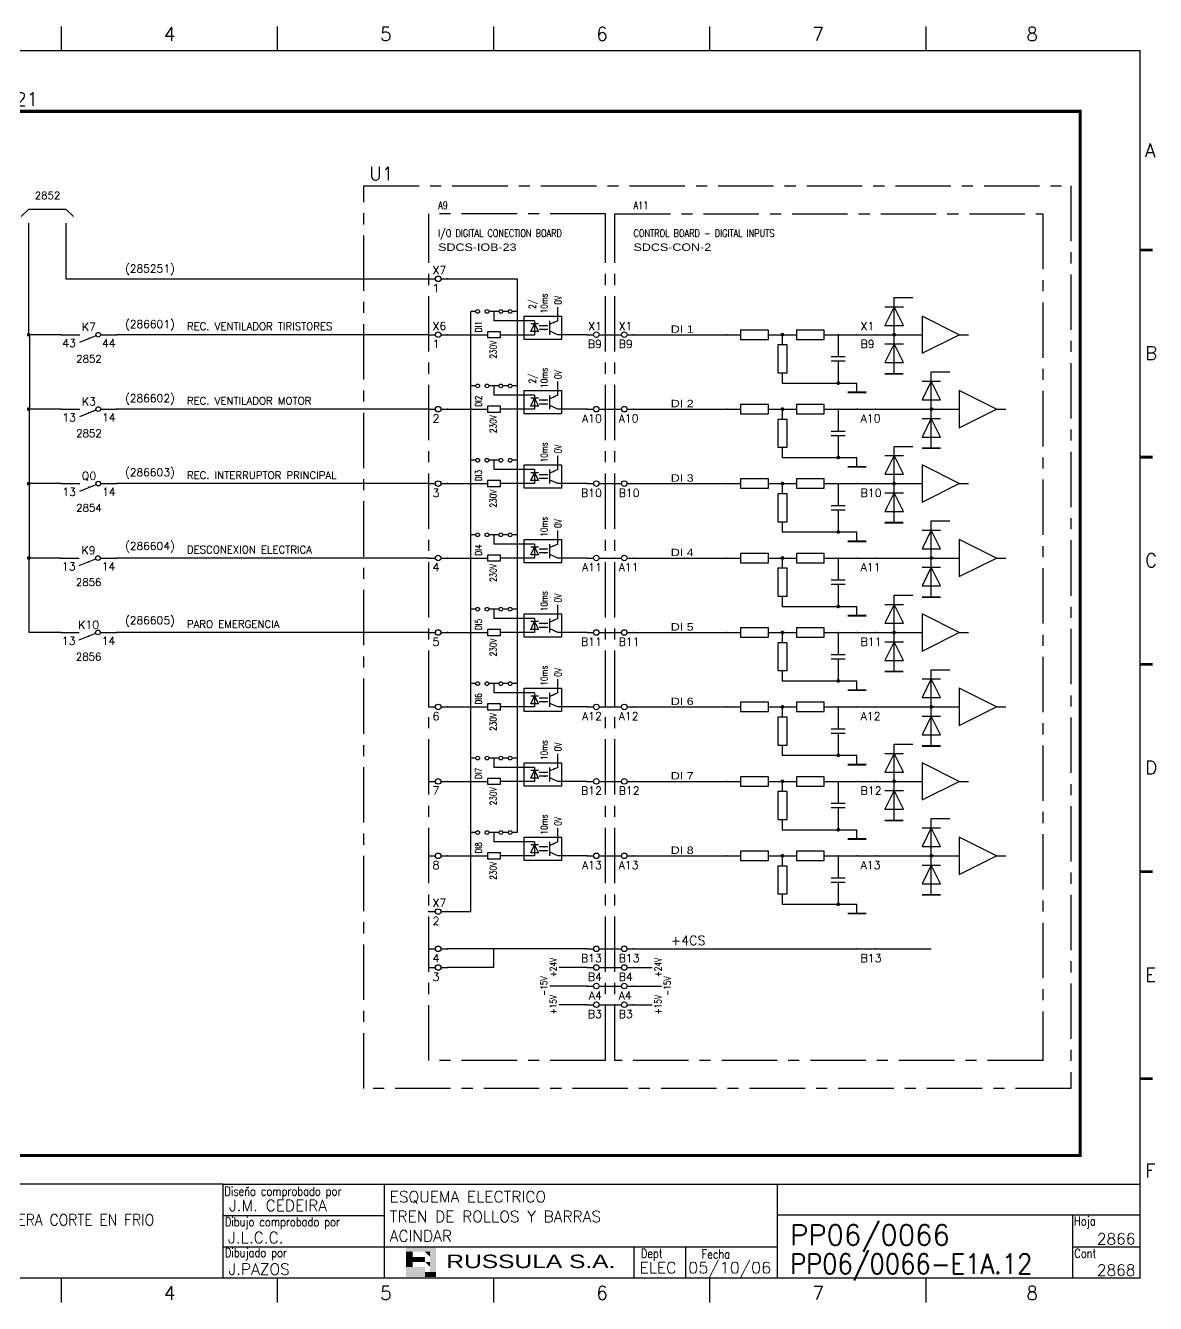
# Model space of a CAD drawing. Extents: x 415 to 812, y 5 to 293.
# Drawn here: x 557.2 to 812.2, y 4.9 to 293.2 of the extents above; entities that cross this region are included whole.
import ezdxf
from ezdxf.enums import TextEntityAlignment as Align

# ---------------------------------------------------------------- set-up
doc = ezdxf.new("R2010")
doc.units = 0
doc.header["$LTSCALE"] = 10
doc.header["$MEASUREMENT"] = 0
doc.linetypes.add('CENTER', pattern=[2, 1.25, -0.25, 0.25, -0.25])
doc.linetypes.add('DASHDOT', pattern=[1, 0.5, -0.25, 0, -0.25])
doc.layers.get('0').update_dxf_attribs({"linetype": 'CONTINUOUS'})
for name, color, linetype in [('$TYP', 7, 'CONTINUOUS'), ('1', 7, 'CONTINUOUS'), ('10', 5, 'CONTINUOUS'), ('102', 7, 'CONTINUOUS'), ('2', 7, 'CONTINUOUS'), ('25', 3, 'CONTINUOUS'), ('25PK', 4, 'CENTER'), ('35', 2, 'CONTINUOUS'), ('8', 1, 'CONTINUOUS'), ('9', 6, 'CONTINUOUS'), ('DIBUJO', 7, 'CONTINUOUS'), ('NODE', 7, 'CONTINUOUS')]:
    doc.layers.add(name, color=color, linetype=linetype)
doc.styles.add('ABBSTYLE', font='ROMANS.SHX', dxfattribs={"width": 0.8})
doc.styles.add('HELV', font='HELV.SHX')
doc.styles.add('HELVETICA', font='HELV.SHX')
doc.styles.add('LABEL', font='SIMPLEX', dxfattribs={"width": 0.8, "height": 4})
doc.styles.add('ROMANS', font='ROMANS.SHX')
doc.styles.get("Standard").update_dxf_attribs({"font": 'simplex'})

# ---------------------------------------------------------------- blocks, each defined once
blk = doc.blocks.new('NOD', base_point=(237.5, 170))
at = {"layer": 'NODE'}
blk.add_point((237.5, 170), dxfattribs=at)
blk = doc.blocks.new('$0702029')
at = {"layer": '102'}
for p, q in [((0, 0), (5, 0)), ((10.62, 0), (15, 0)), ((5, -2), (9.42, -0.23))]:
    blk.add_line(p, q, dxfattribs=at)
blk.add_circle((10, 0), 0.625, dxfattribs=at)
blk.add_point((7.5, -1), dxfattribs=at)
at = {"layer": '2'}
for p in [(0, 0), (15, 0)]:
    blk.add_blockref('NOD', p, dxfattribs=at)
at = {"layer": '8', "flags": 8}
blk.add_attdef('1A', text='', height=2.15, dxfattribs=at).set_placement((4, -3.32), align=Align.RIGHT)
blk.add_attdef('2A', (11, -3.32), '', height=2.15, dxfattribs=at)
at = {"layer": '9'}
blk.add_attdef('ID', text='', height=2.15, dxfattribs=at).set_placement((7.5, 1), align=Align.CENTER)
blk = doc.blocks.new('$000001')
at = {"layer": '2'}
for p, q in [((0, 0), (3.75, 0)), ((11.25, 1.25), (3.75, 1.25)), ((3.75, 1.25), (3.75, -1.25)), ((11.25, -1.25), (11.25, 1.25)), ((11.25, 0), (15, 0)), ((3.75, -1.25), (11.25, -1.25))]:
    blk.add_line(p, q, dxfattribs=at)
for p in [(0, 0), (15, 0)]:
    blk.add_blockref('NOD', p, dxfattribs=at)
at = {"layer": '$TYP', "flags": 3}
blk.add_attdef('TYP', text='', height=2.15, dxfattribs=at).set_placement((7.5, -3.75), align=Align.CENTER)
at = {"layer": '8'}
blk.add_attdef('1A', text='', height=2.15, dxfattribs=at).set_placement((2.75, -3.325), align=Align.RIGHT)
blk.add_attdef('2A', (12.25, -3.325), '', height=2.15, dxfattribs=at)
at = {"layer": '9'}
blk.add_attdef('ID', text='', height=2.15, dxfattribs=at).set_placement((7.5, 2.425), align=Align.CENTER)
blk = doc.blocks.new('$$PLL21C')
for p, q in [((-2.5, 0), (-0.75, 0)), ((0.75, 0), (2.5, 0))]:
    blk.add_line(p, q)
at = {"layer": '2'}
blk.add_circle((0, 0), 0.75, dxfattribs=at)
for p in [(-2.5, 0), (2.5, 0)]:
    blk.add_blockref('NOD', p, dxfattribs=at)
at = {"layer": '8'}
blk.add_attdef('*A', (-1.5, -3.575), '', height=2.15, dxfattribs=at)
at = {"layer": '9'}
blk.add_attdef('ID', (-1.5, 1.25), '', height=2.15, dxfattribs=at)
blk = doc.blocks.new('$$PLR12C')
for p, q in [((-2.5, 0), (-0.75, 0)), ((0.75, 0), (2.5, 0))]:
    blk.add_line(p, q)
at = {"layer": '2'}
blk.add_circle((0, 0), 0.75, dxfattribs=at)
for p in [(-2.5, 0), (2.5, 0)]:
    blk.add_blockref('NOD', p, dxfattribs=at)
at = {"layer": '8'}
blk.add_attdef('*A', text='', height=2.15, dxfattribs=at).set_placement((1.5, -3.575), align=Align.RIGHT)
at = {"layer": '9'}
blk.add_attdef('ID', text='', height=2.15, dxfattribs=at).set_placement((1.5, 1.25), align=Align.RIGHT)
blk = doc.blocks.new('$$PLL21')
blk.add_line((-2.5, 0), (2.5, 0))
at = {"layer": '2'}
for p in [(-2.5, 0), (2.5, 0)]:
    blk.add_blockref('NOD', p, dxfattribs=at)
at = {"layer": '8'}
blk.add_attdef('*A', (-1.5, -3.575), '', height=2.15, dxfattribs=at)
at = {"layer": '9'}
blk.add_attdef('ID', (-1.5, 1.25), '', height=2.15, dxfattribs=at)
blk = doc.blocks.new('newcajec')
at = {"layer": '1'}
for p, q in [((179.4, 20.85), (0.13, 20.85)), ((184.64, 20.18), (184.81, 20.01)), ((184.81, 20.01), (185.18, 20.25)), ((215.2, 20.8), (215.2, 0)), ((179.4, 13.87), (215.2, 13.87)), ((368, 14.06), (368, 0)), ((179.4, 6.93), (267.63, 6.93)), ((267.63, 6.93), (302.5, 6.93)), ((270.63, 6.91), (270.63, 0)), ((282.07, 6.93), (282.07, 0)), ((368, 6.93), (383, 6.93))]:
    blk.add_line(p, q, dxfattribs=at)
for points in [[(143.5, 272.5, 0.3, 0.3, 0), (143.5, 277.91, 0.3, 0.3, 0)], [(191.5, 272.5, 0.3, 0.3, 0), (191.5, 277.91, 0.3, 0.3, 0)], [(239.5, 272.5, 0.3, 0.3, 0), (239.5, 277.91, 0.3, 0.3, 0)], [(287.5, 272.5, 0.3, 0.3, 0), (287.5, 277.91, 0.3, 0.3, 0)], [(335.5, 272.5, 0.3, 0.3, 0), (335.5, 277.91, 0.3, 0.3, 0)], [(383.01, 228.23, 0.6, 0.6, 0), (385.82, 228.23, 0.6, 0.6, 0)], [(383.01, 182.23, 0.6, 0.6, 0), (385.82, 182.23, 0.6, 0.6, 0)], [(383.01, 136.23, 0.6, 0.6, 0), (385.82, 136.23, 0.6, 0.6, 0)], [(383.01, 90.23, 0.6, 0.6, 0), (385.82, 90.23, 0.6, 0.6, 0)], [(383.01, 44.23, 0.6, 0.6, 0), (385.82, 44.23, 0.6, 0.6, 0)], [(383, 20.8, 0.3, 0.3, 0), (179.4, 20.8, 0.3, 0.3, 0), (179.4, 0, 0.3, 0.3, 0)], [(302.5, 20.8, 0.3, 0.3, 0), (302.5, 0, 0.3, 0.3, 0)], [(302.5, 14, 0.3, 0.3, 0), (383, 14, 0.3, 0.3, 0)], [(143.5, -5.5, 0.3, 0.3, 0), (143.5, -0.09, 0.3, 0.3, 0)], [(191.5, -5.5, 0.3, 0.3, 0), (191.5, -0.09, 0.3, 0.3, 0)], [(239.5, -5.5, 0.3, 0.3, 0), (239.5, -0.09, 0.3, 0.3, 0)], [(287.5, -5.5, 0.3, 0.3, 0), (287.5, -0.09, 0.3, 0.3, 0)], [(335.5, -5.5, 0.3, 0.3, 0), (335.5, -0.09, 0.3, 0.3, 0)]]:
    blk.add_lwpolyline(points, format="xyseb", dxfattribs=at)
at = {"layer": '1', "const_width": 0.3}
blk.add_lwpolyline([(0, 0), (0, 272.5), (383, 272.5), (383, 0)], close=True, dxfattribs=at)
at = {"layer": '2', "color": 14}
for p, q in [((221.42, 4.69), (221.42, 5.81)), ((221.42, 2.47), (221.42, 3.58))]:
    blk.add_line(p, q, dxfattribs=at)
for points in [[(220.05, 5.81), (220.05, 6.92), (226.74, 5.81), (226.74, 6.92)], [(221.42, 2.47), (220.05, 2.47), (221.42, 5.81), (220.05, 5.81)], [(224.25, 5.81), (225.37, 5.81), (225.37, 4.69)], [(225.37, 5.81), (226.74, 5.81), (225.37, 1.35), (226.74, 1.35)], [(221.42, 4.69), (224.25, 4.69), (221.42, 3.58), (224.25, 3.58)], [(224.25, 3.58), (225.37, 3.58), (225.37, 2.47)], [(224.25, 0.24), (224.25, 2.47), (220.05, 0.24), (220.05, 2.47)], [(226.74, 1.35), (226.74, 0.24), (224.25, 1.35), (224.25, 0.24)]]:
    blk.add_solid(points, dxfattribs=at)
at = {"layer": '1', "style": 'ROMANS'}
for s, p in [('4', (166.29, 274.68)), ('5', (214.29, 274.68)), ('6', (262.29, 274.68)), ('7', (310.29, 274.68)), ('8', (357.79, 274.68)), ('A', (384.13, 248.84)), ('B', (384.13, 203.84)), ('C', (384.13, 157.84)), ('D', (384.13, 111.84)), ('E', (384.13, 65.84)), ('F', (384.13, 22.34)), ('4', (166.29, -4.82)), ('5', (214.29, -4.82)), ('6', (262.29, -4.82)), ('7', (310.29, -4.82)), ('8', (357.79, -4.82))]:
    blk.add_text(s, height=3, dxfattribs=at).set_placement(p)
at = {"layer": '1', "style": 'LABEL', "width": 0.8}
for s, p in [('Diseno comprobado por', (179.73, 18.27)), ('Dibujo comprobado por', (179.81, 11.47)), ('Hoja', (368.38, 11.66)), ('Dibujado por', (179.83, 4.64)), ('Fecha', (285.71, 4.3)), ('Cont', (368.43, 4.46))]:
    blk.add_text(s, height=2, dxfattribs=at).set_placement(p)
blk.add_text('Dept', height=2, dxfattribs=at).set_placement((274.61, 4.44), align=Align.CENTER)
at = {"layer": '10', "style": 'ROMANS'}
for tag, p in [('REV41', (3.5, 18.74)), ('REV43', (77.7, 18.74)), ('REV31', (3.5, 14.58)), ('REV33', (77.7, 14.58)), ('REV21', (3.5, 10.42)), ('REV23', (77.7, 10.42)), ('REV11', (3.5, 6.27)), ('REV13', (77.7, 6.27))]:
    blk.add_attdef(tag, text='', height=2.5, dxfattribs=at).set_placement(p, align=Align.MIDDLE)
for tag, p, height in [('REV42', (8, 17.49), 2.5), ('SHEETNAME1', (100.5, 15.83), 2.5), ('DESIGNCHECK', (180.74, 14.83), 2.5), ('DOCUMENTTYPE', (216.43, 16.8), 2.5), ('NOTA', (305.32, 15.8), 3), ('REV32', (8, 13.33), 2.5), ('OBJECT', (216.43, 12.4), 2.5), ('REV22', (8, 9.17), 2.5), ('SHEETNAME2', (100.5, 11.67), 2.5), ('ORDER', (305.32, 7.3), 4.5), ('SHEETNAME3', (100.5, 7.51), 2.5), ('DRAWINGCHECK', (180.53, 7.71), 2.5), ('CUSTOMER', (216.43, 8.08), 2.5), ('REV12', (8, 5.01), 2.5), ('SHEETNAME4', (100.5, 3.35), 2.5), ('USER', (180.63, 0.71), 2.5), ('DEPARTMENT', (271.93, 1.05), 2.5), ('DOCUMENT_ID', (305.32, 0.93), 4.4)]:
    blk.add_attdef(tag, p, '', height=height, dxfattribs=at)
for tag, width, p, p2 in [('REV44', 1.221199, (84.53, 17.49), (98.48, 17.49)), ('REV34', 1.221199, (84.53, 13.33), (98.48, 13.33)), ('REV24', 1.221199, (84.53, 9.17), (98.48, 9.17)), ('REV14', 1.221199, (84.53, 5.01), (98.48, 5.01)), ('CREATED2', 7.039915, (282.71, 1.05), (301.14, 1.05))]:
    blk.add_attdef(tag, text='', height=2.5, dxfattribs=dict(at, width=width)).set_placement(p, p2, align=Align.FIT)
for tag, p in [('SHEET', (382, 7.43)), ('NEXTSHEET', (382, 0.5))]:
    blk.add_attdef(tag, text='', height=2.5, dxfattribs=at).set_placement(p, align=Align.RIGHT)
at = {"layer": 'DIBUJO', "color": 14, "style": 'HELVETICA', "width": 1.3}
blk.add_text('RUSSULA S.A.', height=3, dxfattribs=at).set_placement((229, 2.19))

msp = doc.modelspace()

# ---------------------------------------------------------------- linework, layer by layer
at = {"layer": '2', "color": 7}
for p, q in [((557.94, 251.83), (556.26, 250.15)), ((557.94, 251.83), (566.34, 251.83)), ((566.34, 251.83), (568.02, 250.15)), ((557.94, 223.47), (557.94, 248.67)), ((566.34, 248.67), (566.34, 236.07)), ((566.34, 236.07), (648.24, 236.07)), ((753.24, 231.87), (757.44, 231.87)), ((759.54, 227.67), (759.54, 219.27)), ((767.94, 223.47), (759.54, 227.67)), ((565.24, 223.47), (557.94, 223.47)), ((558.15, 223.47), (557.94, 156.27)), ((648.24, 223.47), (577.84, 223.47)), ((688.14, 223.47), (690.24, 223.47)), ((694.44, 223.47), (715.44, 223.47)), ((740.64, 223.47), (759.54, 223.47)), ((759.54, 219.27), (767.94, 223.47)), ((767.94, 223.47), (770.04, 223.47)), ((761.64, 215.07), (765.84, 215.07)), ((728.04, 212.55), (744.84, 212.55)), ((744.84, 210.45), (744.84, 212.55)), ((776.34, 206.67), (767.94, 210.87)), ((767.94, 210.87), (767.94, 202.47)), ((565.24, 206.67), (557.94, 206.67)), ((648.24, 206.67), (577.84, 206.67)), ((688.14, 206.67), (690.24, 206.67)), ((694.44, 206.67), (715.44, 206.67)), ((740.64, 206.67), (767.94, 206.67)), ((767.94, 202.47), (776.34, 206.67)), ((776.34, 206.67), (778.44, 206.67)), ((753.24, 198.27), (757.44, 198.27)), ((728.04, 195.75), (744.84, 195.75)), ((744.84, 193.65), (744.84, 195.75)), ((759.54, 194.07), (759.54, 185.67)), ((767.94, 189.87), (759.54, 194.07)), ((565.24, 189.87), (557.94, 189.87)), ((648.24, 189.87), (577.84, 189.87)), ((579.94, 189.87), (577.84, 189.87)), ((688.14, 189.87), (690.24, 189.87)), ((694.44, 189.87), (715.44, 189.87)), ((740.64, 189.87), (759.54, 189.87)), ((759.54, 185.67), (767.94, 189.87)), ((767.94, 189.87), (770.04, 189.87)), ((728.04, 178.95), (744.84, 178.95)), ((744.84, 176.85), (744.84, 178.95)), ((761.64, 181.47), (765.84, 181.47)), ((776.34, 173.07), (767.94, 177.27)), ((767.94, 177.27), (767.94, 168.87)), ((565.16, 173.07), (557.94, 173.07)), ((648.24, 173.07), (577.76, 173.07)), ((688.14, 173.07), (690.24, 173.07)), ((694.44, 173.07), (715.44, 173.07)), ((740.64, 173.07), (767.94, 173.07)), ((767.94, 168.87), (776.34, 173.07)), ((776.34, 173.07), (778.44, 173.07)), ((753.24, 164.67), (757.44, 164.67)), ((728.04, 162.15), (744.84, 162.15)), ((744.84, 160.05), (744.84, 162.15)), ((759.54, 160.47), (759.54, 152.07)), ((767.94, 156.27), (759.54, 160.47)), ((565.16, 156.27), (557.94, 156.27)), ((648.24, 156.27), (577.76, 156.27)), ((688.14, 156.27), (690.24, 156.27)), ((694.44, 156.27), (715.44, 156.27)), ((740.64, 156.27), (759.54, 156.27)), ((759.54, 152.07), (767.94, 156.27)), ((767.94, 156.27), (770.04, 156.27)), ((761.64, 147.87), (765.84, 147.87)), ((728.04, 145.35), (744.84, 145.35)), ((744.84, 143.25), (744.84, 145.35)), ((776.34, 139.47), (767.94, 143.67)), ((767.94, 143.67), (767.94, 135.27)), ((688.14, 139.47), (690.24, 139.47)), ((694.44, 139.47), (715.44, 139.47)), ((740.64, 139.47), (767.94, 139.47)), ((767.94, 135.27), (776.34, 139.47)), ((776.34, 139.47), (778.44, 139.47)), ((753.24, 131.07), (757.44, 131.07)), ((728.04, 128.55), (744.84, 128.55)), ((744.84, 126.45), (744.84, 128.55)), ((759.54, 126.87), (759.54, 118.47)), ((767.94, 122.67), (759.54, 126.87)), ((688.14, 122.67), (690.24, 122.67)), ((694.44, 122.67), (715.44, 122.67)), ((740.64, 122.67), (759.54, 122.67)), ((759.54, 118.47), (767.94, 122.67)), ((767.94, 122.67), (770.04, 122.67)), ((761.64, 114.27), (765.84, 114.27)), ((728.04, 111.75), (744.84, 111.75)), ((744.84, 109.65), (744.84, 111.75)), ((767.94, 110.07), (767.94, 101.67)), ((776.34, 105.87), (767.94, 110.07)), ((688.14, 105.87), (690.24, 105.87)), ((694.44, 105.87), (715.44, 105.87)), ((740.64, 105.87), (767.94, 105.87)), ((767.94, 101.67), (776.34, 105.87)), ((776.34, 105.87), (778.44, 105.87)), ((728.04, 94.95), (744.84, 94.95)), ((744.84, 92.85), (744.84, 94.95)), ((688.14, 84.87), (690.24, 84.87)), ((694.44, 84.87), (761.64, 84.87)), ((688.14, 80.67), (690.24, 80.67)), ((688.14, 76.47), (690.24, 76.47)), ((688.14, 72.27), (690.24, 72.27))]:
    msp.add_line(p, q, dxfattribs=at)
at = {"layer": '2'}
for p, q in [((753.24, 223.47), (753.24, 231.87)), ((751.14, 229.77), (755.34, 229.77)), ((753.24, 229.77), (751.14, 225.57)), ((755.34, 225.57), (753.24, 229.77)), ((751.14, 225.57), (755.34, 225.57)), ((728.04, 221.16), (728.04, 223.47)), ((740.64, 223.47), (740.64, 218.53)), ((753.24, 214.65), (753.24, 223.47)), ((726.99, 221.16), (726.99, 214.86)), ((729.09, 221.16), (726.99, 221.16)), ((729.09, 214.86), (729.09, 221.16)), ((751.14, 221.37), (755.34, 221.37)), ((753.24, 221.37), (751.14, 217.17)), ((755.34, 217.17), (753.24, 221.37)), ((739.06, 218.53), (742.21, 218.53)), ((742.21, 217.48), (739.06, 217.48)), ((740.64, 217.48), (740.64, 212.55)), ((751.14, 217.17), (755.34, 217.17)), ((726.99, 214.86), (729.09, 214.86)), ((728.04, 212.55), (728.04, 214.86)), ((761.64, 206.67), (761.64, 215.07)), ((759.54, 212.97), (763.74, 212.97)), ((761.64, 212.97), (759.54, 208.77)), ((763.74, 208.77), (761.64, 212.97)), ((759.54, 208.77), (763.74, 208.77)), ((728.04, 204.36), (728.04, 206.67)), ((740.64, 206.67), (740.64, 201.73)), ((761.64, 197.85), (761.64, 206.67)), ((729.09, 204.36), (726.99, 204.36)), ((726.99, 204.36), (726.99, 198.06)), ((729.09, 198.06), (729.09, 204.36)), ((759.54, 204.57), (763.74, 204.57)), ((761.64, 204.57), (759.54, 200.37)), ((763.74, 200.37), (761.64, 204.57)), ((739.06, 201.73), (742.21, 201.73)), ((742.21, 200.68), (739.06, 200.68)), ((740.64, 200.68), (740.64, 195.75)), ((759.54, 200.37), (763.74, 200.37)), ((726.99, 198.06), (729.09, 198.06)), ((728.04, 195.75), (728.04, 198.06)), ((753.24, 196.17), (751.14, 191.97)), ((751.14, 196.17), (755.34, 196.17)), ((753.24, 189.87), (753.24, 198.27)), ((755.34, 191.97), (753.24, 196.17)), ((751.14, 191.97), (755.34, 191.97)), ((726.99, 187.56), (726.99, 181.26)), ((729.09, 187.56), (726.99, 187.56)), ((728.04, 187.56), (728.04, 189.87)), ((729.09, 181.26), (729.09, 187.56)), ((740.64, 189.87), (740.64, 184.93)), ((751.14, 187.77), (755.34, 187.77)), ((753.24, 187.77), (751.14, 183.57)), ((753.24, 181.05), (753.24, 189.87)), ((755.34, 183.57), (753.24, 187.77)), ((739.06, 184.93), (742.21, 184.93)), ((742.21, 183.88), (739.06, 183.88)), ((740.64, 183.88), (740.64, 178.95)), ((751.14, 183.57), (755.34, 183.57)), ((726.99, 181.26), (729.09, 181.26)), ((728.04, 178.95), (728.04, 181.26)), ((759.54, 179.37), (763.74, 179.37)), ((761.64, 179.37), (759.54, 175.17)), ((761.64, 173.07), (761.64, 181.47)), ((763.74, 175.17), (761.64, 179.37)), ((728.04, 170.76), (728.04, 173.07)), ((740.64, 173.07), (740.64, 168.13)), ((759.54, 175.17), (763.74, 175.17)), ((761.64, 164.25), (761.64, 173.07)), ((729.09, 170.76), (726.99, 170.76)), ((726.99, 170.76), (726.99, 164.46)), ((729.09, 164.46), (729.09, 170.76)), ((761.64, 170.97), (759.54, 166.77)), ((759.54, 170.97), (763.74, 170.97)), ((763.74, 166.77), (761.64, 170.97)), ((739.06, 168.13), (742.21, 168.13)), ((726.99, 164.46), (729.09, 164.46)), ((728.04, 162.15), (728.04, 164.46)), ((742.21, 167.08), (739.06, 167.08)), ((740.64, 167.08), (740.64, 162.15)), ((753.24, 156.27), (753.24, 164.67)), ((759.54, 166.77), (763.74, 166.77)), ((753.24, 162.57), (751.14, 158.37)), ((751.14, 162.57), (755.34, 162.57)), ((755.34, 158.37), (753.24, 162.57)), ((728.04, 153.96), (728.04, 156.27)), ((740.64, 156.27), (740.64, 151.33)), ((751.14, 158.37), (755.34, 158.37)), ((753.24, 147.45), (753.24, 156.27)), ((726.99, 153.96), (726.99, 147.66)), ((729.09, 153.96), (726.99, 153.96)), ((729.09, 147.66), (729.09, 153.96)), ((751.14, 154.17), (755.34, 154.17)), ((753.24, 154.17), (751.14, 149.97)), ((755.34, 149.97), (753.24, 154.17)), ((739.06, 151.33), (742.21, 151.33)), ((742.21, 150.28), (739.06, 150.28)), ((740.64, 150.28), (740.64, 145.35)), ((751.14, 149.97), (755.34, 149.97)), ((726.99, 147.66), (729.09, 147.66)), ((728.04, 145.35), (728.04, 147.66)), ((761.64, 139.47), (761.64, 147.87)), ((759.54, 145.77), (763.74, 145.77)), ((761.64, 145.77), (759.54, 141.57)), ((763.74, 141.57), (761.64, 145.77)), ((759.54, 141.57), (763.74, 141.57)), ((728.04, 137.16), (728.04, 139.47)), ((740.64, 139.47), (740.64, 134.53)), ((761.64, 130.65), (761.64, 139.47)), ((729.09, 137.16), (726.99, 137.16)), ((726.99, 137.16), (726.99, 130.86)), ((729.09, 130.86), (729.09, 137.16)), ((759.54, 137.37), (763.74, 137.37)), ((761.64, 137.37), (759.54, 133.17)), ((763.74, 133.17), (761.64, 137.37)), ((739.06, 134.53), (742.21, 134.53)), ((742.21, 133.48), (739.06, 133.48)), ((740.64, 133.48), (740.64, 128.55)), ((759.54, 133.17), (763.74, 133.17)), ((726.99, 130.86), (729.09, 130.86)), ((728.04, 128.55), (728.04, 130.86)), ((753.24, 122.67), (753.24, 131.07)), ((753.24, 128.97), (751.14, 124.77)), ((751.14, 128.97), (755.34, 128.97)), ((755.34, 124.77), (753.24, 128.97)), ((751.14, 124.77), (755.34, 124.77)), ((728.04, 120.36), (728.04, 122.67)), ((740.64, 122.67), (740.64, 117.73)), ((753.24, 113.85), (753.24, 122.67)), ((726.99, 120.36), (726.99, 114.06)), ((729.09, 120.36), (726.99, 120.36)), ((729.09, 114.06), (729.09, 120.36)), ((751.14, 120.57), (755.34, 120.57)), ((753.24, 120.57), (751.14, 116.37)), ((755.34, 116.37), (753.24, 120.57)), ((739.06, 117.73), (742.21, 117.73)), ((742.21, 116.68), (739.06, 116.68)), ((740.64, 116.68), (740.64, 111.75)), ((751.14, 116.37), (755.34, 116.37)), ((726.99, 114.06), (729.09, 114.06)), ((728.04, 111.75), (728.04, 114.06)), ((761.64, 105.87), (761.64, 114.27)), ((759.54, 112.17), (763.74, 112.17)), ((761.64, 112.17), (759.54, 107.97)), ((763.74, 107.97), (761.64, 112.17)), ((759.54, 107.97), (763.74, 107.97)), ((728.04, 103.56), (728.04, 105.87)), ((740.64, 105.87), (740.64, 100.93)), ((761.64, 97.05), (761.64, 105.87)), ((729.09, 103.56), (726.99, 103.56)), ((726.99, 103.56), (726.99, 97.26)), ((729.09, 97.26), (729.09, 103.56)), ((739.06, 100.93), (742.21, 100.93)), ((759.54, 103.77), (763.74, 103.77)), ((761.64, 103.77), (759.54, 99.57)), ((763.74, 99.57), (761.64, 103.77)), ((742.21, 99.88), (739.06, 99.88)), ((740.64, 99.88), (740.64, 94.95)), ((759.54, 99.57), (763.74, 99.57)), ((726.99, 97.26), (729.09, 97.26)), ((728.04, 94.95), (728.04, 97.26))]:
    msp.add_line(p, q, dxfattribs=at)
at = {"layer": '2', "color": 3, "linetype": 'DASHDOT'}
msp.add_lwpolyline([(543.24, 273.87, 0.706, 0.706, 0), (795.24, 273.87, 0.706, 0.706, 0), (795.24, 38.25, 0.706, 0.706, 0), (543.24, 38.25, 0.706, 0.706, 0), (543.24, 273.87, 0.706, 0.706, 0)], format="xyseb", dxfattribs=at)
at = {"layer": '2', "color": 7}
for points in [[(557.73, 223.47, 0.42, 0.42, 1), (558.15, 223.47, 0.42, 0.42, 1)], [(727.83, 223.47, 0.42, 0.42, 1), (728.25, 223.47, 0.42, 0.42, 1)], [(753.03, 223.47, 0.42, 0.42, 1), (753.45, 223.47, 0.42, 0.42, 1)], [(740.43, 212.55, 0.42, 0.42, 1), (740.85, 212.55, 0.42, 0.42, 1)], [(557.73, 206.67, 0.42, 0.42, 1), (558.15, 206.67, 0.42, 0.42, 1)], [(727.83, 206.67, 0.42, 0.42, 1), (728.25, 206.67, 0.42, 0.42, 1)], [(761.43, 206.67, 0.42, 0.42, 1), (761.85, 206.67, 0.42, 0.42, 1)], [(740.43, 195.75, 0.42, 0.42, 1), (740.85, 195.75, 0.42, 0.42, 1)], [(557.73, 189.87, 0.42, 0.42, 1), (558.15, 189.87, 0.42, 0.42, 1)], [(727.83, 189.87, 0.42, 0.42, 1), (728.25, 189.87, 0.42, 0.42, 1)], [(753.03, 189.87, 0.42, 0.42, 1), (753.45, 189.87, 0.42, 0.42, 1)], [(740.43, 178.95, 0.42, 0.42, 1), (740.85, 178.95, 0.42, 0.42, 1)], [(557.73, 173.07, 0.42, 0.42, 1), (558.15, 173.07, 0.42, 0.42, 1)], [(727.83, 173.07, 0.42, 0.42, 1), (728.25, 173.07, 0.42, 0.42, 1)], [(761.43, 173.07, 0.42, 0.42, 1), (761.85, 173.07, 0.42, 0.42, 1)], [(740.43, 162.15, 0.42, 0.42, 1), (740.85, 162.15, 0.42, 0.42, 1)], [(727.83, 156.27, 0.42, 0.42, 1), (728.25, 156.27, 0.42, 0.42, 1)], [(753.03, 156.27, 0.42, 0.42, 1), (753.45, 156.27, 0.42, 0.42, 1)], [(740.43, 145.35, 0.42, 0.42, 1), (740.85, 145.35, 0.42, 0.42, 1)], [(727.83, 139.47, 0.42, 0.42, 1), (728.25, 139.47, 0.42, 0.42, 1)], [(761.43, 139.47, 0.42, 0.42, 1), (761.85, 139.47, 0.42, 0.42, 1)], [(740.43, 128.55, 0.42, 0.42, 1), (740.85, 128.55, 0.42, 0.42, 1)], [(727.83, 122.67, 0.42, 0.42, 1), (728.25, 122.67, 0.42, 0.42, 1)], [(753.03, 122.67, 0.42, 0.42, 1), (753.45, 122.67, 0.42, 0.42, 1)], [(740.43, 111.75, 0.42, 0.42, 1), (740.85, 111.75, 0.42, 0.42, 1)], [(727.83, 105.87, 0.42, 0.42, 1), (728.25, 105.87, 0.42, 0.42, 1)], [(761.43, 105.87, 0.42, 0.42, 1), (761.85, 105.87, 0.42, 0.42, 1)], [(740.43, 94.95, 0.42, 0.42, 1), (740.85, 94.95, 0.42, 0.42, 1)]]:
    msp.add_lwpolyline(points, format="xyseb", close=True, dxfattribs=at)
for points in [[(751.14, 214.65, 0.42, 0.42, 0), (755.34, 214.65, 0.42, 0.42, 0)], [(742.74, 210.45, 0.42, 0.42, 0), (746.94, 210.45, 0.42, 0.42, 0)], [(759.54, 197.85, 0.42, 0.42, 0), (763.74, 197.85, 0.42, 0.42, 0)], [(742.74, 193.65, 0.42, 0.42, 0), (746.94, 193.65, 0.42, 0.42, 0)], [(751.14, 181.05, 0.42, 0.42, 0), (755.34, 181.05, 0.42, 0.42, 0)], [(742.74, 176.85, 0.42, 0.42, 0), (746.94, 176.85, 0.42, 0.42, 0)], [(759.54, 164.25, 0.42, 0.42, 0), (763.74, 164.25, 0.42, 0.42, 0)], [(742.74, 160.05, 0.42, 0.42, 0), (746.94, 160.05, 0.42, 0.42, 0)], [(751.14, 147.45, 0.42, 0.42, 0), (755.34, 147.45, 0.42, 0.42, 0)], [(742.74, 143.25, 0.42, 0.42, 0), (746.94, 143.25, 0.42, 0.42, 0)], [(759.54, 130.65, 0.42, 0.42, 0), (763.74, 130.65, 0.42, 0.42, 0)], [(742.74, 126.45, 0.42, 0.42, 0), (746.94, 126.45, 0.42, 0.42, 0)], [(751.14, 113.85, 0.42, 0.42, 0), (755.34, 113.85, 0.42, 0.42, 0)], [(742.74, 109.65, 0.42, 0.42, 0), (746.94, 109.65, 0.42, 0.42, 0)], [(759.54, 97.05, 0.42, 0.42, 0), (763.74, 97.05, 0.42, 0.42, 0)], [(742.74, 92.85, 0.42, 0.42, 0), (746.94, 92.85, 0.42, 0.42, 0)]]:
    msp.add_lwpolyline(points, format="xyseb", dxfattribs=at)
at = {"layer": '25', "linetype": 'CENTER'}
for p, q in [((648.24, 59.67), (648.24, 250.77)), ((688.14, 250.77), (648.24, 250.77)), ((688.14, 59.67), (688.14, 250.77)), ((688.14, 59.67), (648.24, 59.67))]:
    msp.add_line(p, q, dxfattribs=at)
at = {"layer": '25'}
for p, q in [((652.44, 236.07), (668.19, 236.07)), ((668.19, 236.07), (668.19, 111.12)), ((657.69, 93.27), (657.69, 228.72)), ((658.84, 228.72), (657.69, 228.72)), ((664.09, 228.72), (661.78, 228.72)), ((662.94, 228.72), (662.94, 226.62)), ((668.19, 228.72), (667.03, 228.72)), ((677.37, 226.62), (677.37, 229.71)), ((672.12, 226.62), (662.94, 226.62)), ((669.76, 227.67), (678.16, 227.67)), ((669.76, 222.42), (669.76, 227.67)), ((673, 225.92), (671.25, 225.92)), ((671.25, 224.17), (672.12, 225.92)), ((672.12, 226.62), (672.12, 223.47)), ((672.12, 225.92), (673, 224.17)), ((675.13, 225.48), (673.13, 225.48)), ((675.5, 226.62), (675.5, 223.47)), ((677.37, 226.62), (675.54, 225.83)), ((678.16, 227.67), (678.16, 222.42)), ((652.44, 223.47), (661.49, 223.47)), ((664.38, 224.13), (661.49, 224.13)), ((661.49, 224.13), (661.49, 222.81)), ((661.49, 222.81), (664.38, 222.81)), ((664.38, 222.81), (664.38, 224.13)), ((664.38, 223.47), (672.12, 223.47)), ((678.16, 222.42), (669.76, 222.42)), ((673, 224.17), (671.25, 224.17)), ((675.13, 224.61), (673.13, 224.61)), ((677.37, 223.47), (675.54, 224.26)), ((683.94, 223.47), (677.37, 223.47)), ((658.84, 211.92), (657.69, 211.92)), ((664.09, 211.92), (661.78, 211.92)), ((662.94, 211.92), (662.94, 209.82)), ((668.19, 211.92), (667.03, 211.92)), ((669.76, 210.87), (678.16, 210.87)), ((669.76, 205.62), (669.76, 210.87)), ((677.37, 209.82), (677.37, 212.91)), ((678.16, 210.87), (678.16, 205.62)), ((672.12, 209.82), (662.94, 209.82)), ((673, 209.12), (671.25, 209.12)), ((671.25, 207.37), (672.12, 209.12)), ((672.12, 209.82), (672.12, 206.67)), ((672.12, 209.12), (673, 207.37)), ((675.13, 208.68), (673.13, 208.68)), ((675.13, 207.81), (673.13, 207.81)), ((675.5, 209.82), (675.5, 206.67)), ((677.37, 209.82), (675.54, 209.03)), ((652.44, 206.67), (661.49, 206.67)), ((664.38, 207.33), (661.49, 207.33)), ((661.49, 207.33), (661.49, 206.01)), ((661.49, 206.01), (664.38, 206.01)), ((664.38, 206.01), (664.38, 207.33)), ((672.12, 206.67), (664.38, 206.67)), ((678.16, 205.62), (669.76, 205.62)), ((673, 207.37), (671.25, 207.37)), ((677.37, 206.67), (675.54, 207.46)), ((683.94, 206.67), (677.37, 206.67)), ((677.37, 193.02), (677.37, 196.11)), ((658.84, 195.12), (657.69, 195.12)), ((664.09, 195.12), (661.78, 195.12)), ((662.94, 195.12), (662.94, 193.02)), ((668.19, 195.12), (667.03, 195.12)), ((669.76, 194.07), (678.16, 194.07)), ((669.76, 188.82), (669.76, 194.07)), ((678.16, 194.07), (678.16, 188.82)), ((664.38, 190.53), (661.49, 190.53)), ((661.49, 190.53), (661.49, 189.21)), ((672.12, 193.02), (662.94, 193.02)), ((664.38, 189.21), (664.38, 190.53)), ((673, 192.32), (671.25, 192.32)), ((671.25, 190.57), (672.12, 192.32)), ((673, 190.57), (671.25, 190.57)), ((672.12, 193.02), (672.12, 189.87)), ((672.12, 192.32), (673, 190.57)), ((675.13, 191.88), (673.13, 191.88)), ((675.13, 191.01), (673.13, 191.01)), ((675.5, 193.02), (675.5, 189.87)), ((677.37, 193.02), (675.54, 192.23)), ((677.37, 189.87), (675.54, 190.66)), ((652.44, 189.87), (661.49, 189.87)), ((661.49, 189.21), (664.38, 189.21)), ((672.12, 189.87), (664.38, 189.87)), ((678.16, 188.82), (669.76, 188.82)), ((683.94, 189.87), (677.37, 189.87)), ((677.37, 176.22), (677.37, 179.31)), ((658.84, 178.32), (657.69, 178.32)), ((664.09, 178.32), (661.78, 178.32)), ((662.94, 178.32), (662.94, 176.22)), ((672.12, 176.22), (662.94, 176.22)), ((668.19, 178.32), (667.03, 178.32)), ((669.76, 177.27), (678.16, 177.27)), ((669.76, 172.02), (669.76, 177.27)), ((672.12, 176.22), (672.12, 173.07)), ((675.5, 176.22), (675.5, 173.07)), ((677.37, 176.22), (675.54, 175.43)), ((678.16, 177.27), (678.16, 172.02)), ((652.44, 173.07), (661.49, 173.07)), ((664.38, 173.73), (661.49, 173.73)), ((661.49, 173.73), (661.49, 172.41)), ((664.38, 172.41), (664.38, 173.73)), ((672.12, 173.07), (664.38, 173.07)), ((673, 175.52), (671.25, 175.52)), ((671.25, 173.77), (672.12, 175.52)), ((673, 173.77), (671.25, 173.77)), ((672.12, 175.52), (673, 173.77)), ((675.13, 175.08), (673.13, 175.08)), ((675.13, 174.21), (673.13, 174.21)), ((677.37, 173.07), (675.54, 173.86)), ((683.94, 173.07), (677.37, 173.07)), ((661.49, 172.41), (664.38, 172.41)), ((678.16, 172.02), (669.76, 172.02)), ((658.84, 161.52), (657.69, 161.52)), ((664.09, 161.52), (661.78, 161.52)), ((662.94, 161.52), (662.94, 159.42)), ((668.19, 161.52), (667.03, 161.52)), ((677.37, 159.42), (677.37, 162.51)), ((672.12, 159.42), (662.94, 159.42)), ((669.76, 160.47), (678.16, 160.47)), ((669.76, 155.22), (669.76, 160.47)), ((673, 158.72), (671.25, 158.72)), ((671.25, 156.97), (672.12, 158.72)), ((672.12, 159.42), (672.12, 156.27)), ((672.12, 158.72), (673, 156.97)), ((675.5, 159.42), (675.5, 156.27)), ((677.37, 159.42), (675.54, 158.63)), ((678.16, 160.47), (678.16, 155.22)), ((652.44, 156.27), (661.49, 156.27)), ((664.38, 156.93), (661.49, 156.93)), ((661.49, 156.93), (661.49, 155.61)), ((664.38, 155.61), (664.38, 156.93)), ((672.12, 156.27), (664.38, 156.27)), ((673, 156.97), (671.25, 156.97)), ((675.13, 158.28), (673.13, 158.28)), ((675.13, 157.41), (673.13, 157.41)), ((677.37, 156.27), (675.54, 157.06)), ((683.94, 156.27), (677.37, 156.27)), ((661.49, 155.61), (664.38, 155.61)), ((678.16, 155.22), (669.76, 155.22)), ((658.84, 144.72), (657.69, 144.72)), ((664.09, 144.72), (661.78, 144.72)), ((662.94, 144.72), (662.94, 142.62)), ((668.19, 144.72), (667.03, 144.72)), ((677.37, 142.62), (677.37, 145.71)), ((672.12, 142.62), (662.94, 142.62)), ((669.76, 143.67), (678.16, 143.67)), ((669.76, 138.42), (669.76, 143.67)), ((673, 141.92), (671.25, 141.92)), ((671.25, 140.17), (672.12, 141.92)), ((672.12, 142.62), (672.12, 139.47)), ((672.12, 141.92), (673, 140.17)), ((675.13, 141.48), (673.13, 141.48)), ((675.5, 142.62), (675.5, 139.47)), ((677.37, 142.62), (675.54, 141.83)), ((678.16, 143.67), (678.16, 138.42)), ((652.44, 139.47), (661.49, 139.47)), ((664.38, 140.13), (661.49, 140.13)), ((661.49, 140.13), (661.49, 138.81)), ((661.49, 138.81), (664.38, 138.81)), ((664.38, 138.81), (664.38, 140.13)), ((672.12, 139.47), (664.38, 139.47)), ((673, 140.17), (671.25, 140.17)), ((675.13, 140.61), (673.13, 140.61)), ((677.37, 139.47), (675.54, 140.26)), ((683.94, 139.47), (677.37, 139.47)), ((678.16, 138.42), (669.76, 138.42)), ((658.84, 127.92), (657.69, 127.92)), ((664.09, 127.92), (661.78, 127.92)), ((662.94, 127.92), (662.94, 125.82)), ((668.19, 127.92), (667.03, 127.92)), ((677.37, 125.82), (677.37, 128.91)), ((672.12, 125.82), (662.94, 125.82)), ((669.76, 126.87), (678.16, 126.87)), ((669.76, 121.62), (669.76, 126.87)), ((673, 125.12), (671.25, 125.12)), ((671.25, 123.37), (672.12, 125.12)), ((672.12, 125.82), (672.12, 122.67)), ((672.12, 125.12), (673, 123.37)), ((675.13, 124.68), (673.13, 124.68)), ((675.5, 125.82), (675.5, 122.67)), ((677.37, 125.82), (675.54, 125.03)), ((678.16, 126.87), (678.16, 121.62)), ((652.44, 122.67), (661.49, 122.67)), ((664.38, 123.33), (661.49, 123.33)), ((661.49, 123.33), (661.49, 122.01)), ((661.49, 122.01), (664.38, 122.01)), ((664.38, 122.01), (664.38, 123.33)), ((672.12, 122.67), (664.38, 122.67)), ((678.16, 121.62), (669.76, 121.62)), ((673, 123.37), (671.25, 123.37)), ((675.13, 123.81), (673.13, 123.81)), ((677.37, 122.67), (675.54, 123.46)), ((683.94, 122.67), (677.37, 122.67)), ((658.84, 111.12), (657.69, 111.12)), ((664.09, 111.12), (661.78, 111.12)), ((662.94, 111.12), (662.94, 109.02)), ((668.19, 111.12), (667.03, 111.12)), ((669.76, 110.07), (678.16, 110.07)), ((669.76, 104.82), (669.76, 110.07)), ((677.37, 109.02), (677.37, 112.11)), ((678.16, 110.07), (678.16, 104.82)), ((672.12, 109.02), (662.94, 109.02)), ((673, 108.32), (671.25, 108.32)), ((671.25, 106.57), (672.12, 108.32)), ((672.12, 109.02), (672.12, 105.87)), ((672.12, 108.32), (673, 106.57)), ((675.13, 107.88), (673.13, 107.88)), ((675.13, 107.01), (673.13, 107.01)), ((675.5, 109.02), (675.5, 105.87)), ((677.37, 109.02), (675.54, 108.23)), ((652.44, 105.87), (661.49, 105.87)), ((664.38, 106.53), (661.49, 106.53)), ((661.49, 106.53), (661.49, 105.21)), ((661.49, 105.21), (664.38, 105.21)), ((664.38, 105.21), (664.38, 106.53)), ((672.12, 105.87), (664.38, 105.87)), ((678.16, 104.82), (669.76, 104.82)), ((673, 106.57), (671.25, 106.57)), ((677.37, 105.87), (675.54, 106.66)), ((683.94, 105.87), (677.37, 105.87)), ((652.44, 93.27), (657.69, 93.27)), ((683.94, 84.87), (652.44, 84.87)), ((662.94, 80.67), (662.94, 84.87)), ((662.94, 80.67), (652.44, 80.67)), ((683.94, 80.67), (677.64, 80.67)), ((694.44, 80.67), (698.64, 80.67)), ((683.94, 76.47), (675.54, 76.47)), ((694.44, 76.47), (700.74, 76.47)), ((683.94, 72.27), (677.64, 72.27)), ((694.44, 72.27), (698.64, 72.27))]:
    msp.add_line(p, q, dxfattribs=at)
for centre in [(659.26, 228.72), (661.36, 228.72), (664.51, 228.72), (666.61, 228.72), (659.26, 211.92), (661.36, 211.92), (664.51, 211.92), (666.61, 211.92), (659.26, 195.12), (661.36, 195.12), (664.51, 195.12), (666.61, 195.12), (659.26, 178.32), (661.36, 178.32), (664.51, 178.32), (666.61, 178.32), (659.26, 161.52), (661.36, 161.52), (664.51, 161.52), (666.61, 161.52), (659.26, 144.72), (661.36, 144.72), (664.51, 144.72), (666.61, 144.72), (659.26, 127.92), (661.36, 127.92), (664.51, 127.92), (666.61, 127.92), (659.26, 111.12), (661.36, 111.12), (664.51, 111.12), (666.61, 111.12)]:
    msp.add_circle(centre, 0.42, dxfattribs=at)
for points in [[(674.12, 225.29), (674.12, 225.68), (675.13, 225.48)], [(676.22, 226.36), (676.37, 226), (677.37, 226.62)], [(674.12, 224.8), (674.12, 224.41), (675.13, 224.61)], [(674.12, 208.49), (674.12, 208.88), (675.13, 208.68)], [(674.12, 208), (674.12, 207.61), (675.13, 207.81)], [(676.22, 209.56), (676.37, 209.2), (677.37, 209.82)], [(674.12, 191.69), (674.12, 192.08), (675.13, 191.88)], [(674.12, 191.2), (674.12, 190.81), (675.13, 191.01)], [(676.22, 192.76), (676.37, 192.4), (677.37, 193.02)], [(676.22, 175.96), (676.37, 175.6), (677.37, 176.22)], [(674.12, 174.89), (674.12, 175.28), (675.13, 175.08)], [(674.12, 174.4), (674.12, 174.01), (675.13, 174.21)], [(676.22, 159.16), (676.37, 158.8), (677.37, 159.42)], [(674.12, 158.09), (674.12, 158.48), (675.13, 158.28)], [(674.12, 157.6), (674.12, 157.21), (675.13, 157.41)], [(674.12, 141.29), (674.12, 141.68), (675.13, 141.48)], [(676.22, 142.36), (676.37, 142), (677.37, 142.62)], [(674.12, 140.8), (674.12, 140.41), (675.13, 140.61)], [(674.12, 124.49), (674.12, 124.88), (675.13, 124.68)], [(676.22, 125.56), (676.37, 125.2), (677.37, 125.82)], [(674.12, 124), (674.12, 123.61), (675.13, 123.81)], [(674.12, 107.69), (674.12, 108.08), (675.13, 107.88)], [(674.12, 107.2), (674.12, 106.81), (675.13, 107.01)], [(676.22, 108.76), (676.37, 108.4), (677.37, 109.02)]]:
    msp.add_solid(points, dxfattribs=at)
at = {"layer": '25PK'}
for p, q in [((633.54, 53.37), (633.54, 257.07)), ((633.54, 257.07), (793.14, 257.07)), ((793.14, 257.07), (793.14, 53.37)), ((690.24, 59.67), (690.24, 250.77)), ((690.24, 250.77), (786.84, 250.77)), ((786.84, 250.77), (786.84, 59.67)), ((786.84, 59.67), (690.24, 59.67)), ((793.14, 53.37), (633.54, 53.37))]:
    msp.add_line(p, q, dxfattribs=at)
at = {"layer": '35'}
for p, q in [((666.19, 228.72), (664.93, 228.72)), ((666.19, 211.92), (664.93, 211.92)), ((666.19, 178.32), (664.93, 178.32)), ((666.19, 161.52), (664.93, 161.52)), ((666.19, 144.72), (664.93, 144.72)), ((666.19, 127.92), (664.93, 127.92)), ((666.19, 111.12), (664.93, 111.12))]:
    msp.add_line(p, q, dxfattribs=at)

# ---------------------------------------------------------------- block references
at = {"layer": '2', "color": 7}
ref = msp.add_blockref('newcajec', (419.42, 10.6), dxfattribs=dict(at, xscale=1.016442892079945, yscale=1.016442892079992, zscale=1.01644289208))
ref.add_attrib('SHEETNAME2', 'CONVERTIDOR C.C. TIJERA CORTE EN FRIO', (521.57, 22.45), dxfattribs={"layer": '10', "height": 2.5411, "style": 'ROMANS', "width": 0.9})
ref.add_attrib('USER', 'J.PAZOS', (603.02, 11.32), dxfattribs={"layer": '10', "height": 2.541, "style": 'ROMANS'})
ref.add_attrib('DRAWINGCHECK', 'J.L.C.C.', (602.92, 18.44), dxfattribs={"layer": '10', "height": 2.541, "style": 'ROMANS'})
ref.add_attrib('DESIGNCHECK', 'J.M. CEDEIRA', (603.13, 25.67), dxfattribs={"layer": '10', "height": 2.5411, "style": 'ROMANS'})
ref.add_attrib('DOCUMENT_ID', 'PP06/0066-E1A.12', (729.76, 11.55), dxfattribs={"layer": '10', "height": 4.4723, "style": 'ROMANS', "width": 0.9})
ref.add_attrib('ORDER', 'PP06/0066', (729.76, 18.02), dxfattribs={"layer": '10', "height": 4.574, "style": 'ROMANS'})
ref.add_attrib('CUSTOMER', 'ACINDAR', (639.41, 18.81), dxfattribs={"layer": '10', "height": 2.541, "style": 'ROMANS'})
ref.add_attrib('OBJECT', 'TREN DE ROLLOS Y BARRAS', (639.41, 23.2), dxfattribs={"layer": '10', "height": 2.5411, "style": 'ROMANS'})
ref.add_attrib('DOCUMENTTYPE', 'ESQUEMA ELECTRICO', (639.41, 27.67), dxfattribs={"layer": '10', "height": 2.5411, "style": 'ROMANS'})
ref.add_attrib('CREATED2', '05/10/06', dxfattribs={"layer": '10', "height": 2.541, "style": 'ROMANS', "width": 0.961976}).set_placement((706.77, 11.66), (725.51, 11.66), align=Align.FIT)
ref.add_attrib('DEPARTMENT', 'ELEC', (695.82, 11.66), dxfattribs={"layer": '10', "height": 2.541, "style": 'ROMANS'})
ref.add_attrib('NEXTSHEET', '2868', dxfattribs={"layer": '10', "height": 2.541, "style": 'ROMANS'}).set_placement((807.7, 11.1), align=Align.RIGHT)
ref.add_attrib('SHEET', '2866', dxfattribs={"layer": '10', "height": 2.541, "style": 'ROMANS'}).set_placement((807.7, 18.15), align=Align.RIGHT)
at = {"layer": '2', "color": 7, "xscale": 0.839999999999975, "yscale": 0.839999999999975, "zscale": 0.84}
for name, p, values in [('$$PLL21C', (650.34, 236.07), {'ID': 'X7', '*A': '1'}), ('$0702029', (565.24, 223.47), {'ID': 'K7', '1A': '43', '2A': '44'}), ('$$PLL21C', (650.34, 223.47), {'ID': 'X6', '*A': '1'}), ('$$PLR12C', (686.04, 223.47), {'ID': 'X1', '*A': 'B9'}), ('$$PLL21C', (692.34, 223.47), {'ID': 'X1', '*A': 'B9'}), ('$$PLL21', (746.94, 223.47), {'ID': 'X1', '*A': 'B9'}), ('$0702029', (565.24, 206.67), {'ID': 'K3', '1A': '13', '2A': '14'}), ('$$PLL21C', (650.34, 206.67), {'*A': '2'}), ('$$PLR12C', (686.04, 206.67), {'*A': 'A10'}), ('$$PLL21C', (692.34, 206.67), {'*A': 'A10'}), ('$$PLL21', (746.94, 206.67), {'*A': 'A10'}), ('$0702029', (565.24, 189.87), {'ID': 'Q0', '1A': '13', '2A': '14'}), ('$$PLL21C', (650.34, 189.87), {'*A': '3'}), ('$$PLR12C', (686.04, 189.87), {'*A': 'B10'}), ('$$PLL21C', (692.34, 189.87), {'*A': 'B10'}), ('$$PLL21', (746.94, 189.87), {'*A': 'B10'}), ('$0702029', (565.16, 173.07), {'ID': 'K9', '1A': '13', '2A': '14'}), ('$$PLL21C', (650.34, 173.07), {'*A': '4'}), ('$$PLR12C', (686.04, 173.07), {'*A': 'A11'}), ('$$PLL21C', (692.34, 173.07), {'*A': 'A11'}), ('$$PLL21', (746.94, 173.07), {'*A': 'A11'}), ('$0702029', (565.16, 156.27), {'ID': 'K10', '1A': '13', '2A': '14'}), ('$$PLL21C', (650.34, 156.27), {'*A': '5'}), ('$$PLR12C', (686.04, 156.27), {'*A': 'B11'}), ('$$PLL21C', (692.34, 156.27), {'*A': 'B11'}), ('$$PLL21', (746.94, 156.27), {'*A': 'B11'}), ('$$PLL21C', (650.34, 139.47), {'*A': '6'}), ('$$PLR12C', (686.04, 139.47), {'*A': 'A12'}), ('$$PLL21C', (692.34, 139.47), {'*A': 'A12'}), ('$$PLL21', (746.94, 139.47), {'*A': 'A12'}), ('$$PLL21C', (650.34, 122.67), {'*A': '7'}), ('$$PLR12C', (686.04, 122.67), {'*A': 'B12'}), ('$$PLL21C', (692.34, 122.67), {'*A': 'B12'}), ('$$PLL21', (746.94, 122.67), {'*A': 'B12'}), ('$$PLL21C', (650.34, 105.87), {'*A': '8'}), ('$$PLR12C', (686.04, 105.87), {'*A': 'A13'}), ('$$PLL21C', (692.34, 105.87), {'*A': 'A13'}), ('$$PLL21', (746.94, 105.87), {'*A': 'A13'}), ('$$PLL21C', (650.34, 93.27), {'ID': 'X7', '*A': '2'}), ('$$PLL21C', (650.34, 84.87), {'*A': '4'}), ('$$PLR12C', (686.04, 84.87), {'*A': 'B13'}), ('$$PLL21C', (692.34, 84.87), {'*A': 'B13'}), ('$$PLL21', (746.94, 84.87), {'*A': 'B13'}), ('$$PLL21C', (650.34, 80.67), {'*A': '3'}), ('$$PLR12C', (686.04, 80.67), {'*A': 'B4'}), ('$$PLL21C', (692.34, 80.67), {'*A': 'B4'}), ('$$PLR12C', (686.04, 76.47), {'*A': 'A4'}), ('$$PLL21C', (692.34, 76.47), {'*A': 'A4'}), ('$$PLR12C', (686.04, 72.27), {'*A': 'B3'}), ('$$PLL21C', (692.34, 72.27), {'*A': 'B3'})]:
    msp.add_blockref(name, p, dxfattribs=at).add_auto_attribs(values)
for p in [(715.44, 223.47), (728.04, 223.47), (715.44, 206.67), (728.04, 206.67), (715.44, 189.87), (728.04, 189.87), (715.44, 173.07), (728.04, 173.07), (715.44, 156.27), (728.04, 156.27), (715.44, 139.47), (728.04, 139.47), (715.44, 122.67), (728.04, 122.67), (715.44, 105.87), (728.04, 105.87)]:
    msp.add_blockref('$000001', p, dxfattribs=at)
at = {"layer": '2', "xscale": 0.839999999999975, "yscale": 0.839999999999975, "zscale": 0.84}
for p, rotation in [((728.04, 223.47), 90), ((740.64, 223.47), 270), ((753.66, 223.47), 90), ((753.66, 214.65), 90), ((728.04, 212.55), 90), ((740.64, 212.55), 270), ((728.04, 206.67), 90), ((740.64, 206.67), 270), ((762.06, 206.67), 90), ((762.06, 197.85), 90), ((728.04, 195.75), 90), ((740.64, 195.75), 270), ((728.04, 189.87), 90), ((740.64, 189.87), 270), ((753.66, 189.87), 90), ((728.04, 178.95), 90), ((740.64, 178.95), 270), ((753.66, 181.05), 90), ((728.04, 173.07), 90), ((740.64, 173.07), 270), ((762.06, 173.07), 90), ((728.04, 162.15), 90), ((740.64, 162.15), 270), ((762.06, 164.25), 90), ((728.04, 156.27), 90), ((740.64, 156.27), 270), ((753.66, 156.27), 90), ((753.66, 147.45), 90), ((728.04, 145.35), 90), ((740.64, 145.35), 270), ((728.04, 139.47), 90), ((740.64, 139.47), 270), ((762.06, 139.47), 90), ((762.06, 130.65), 90), ((728.04, 128.55), 90), ((740.64, 128.55), 270), ((728.04, 122.67), 90), ((740.64, 122.67), 270), ((753.66, 122.67), 90), ((753.66, 113.85), 90), ((728.04, 111.75), 90), ((740.64, 111.75), 270), ((728.04, 105.87), 90), ((740.64, 105.87), 270), ((762.06, 105.87), 90), ((762.06, 97.05), 90), ((728.04, 94.95), 90), ((740.64, 94.95), 270)]:
    msp.add_blockref('NOD', p, dxfattribs=dict(at, rotation=rotation))

# ---------------------------------------------------------------- texts
at = {"layer": '2', "color": 6}
for s, height, p in [('+TA121', 3.024, (544.5, 275.13)), ('U1', 3.024, (634.8, 258.33)), ('(285251)', 1.764, (579.7, 237.51)), ('(286601)', 1.764, (579.7, 224.97)), ('(286602)', 1.764, (579.7, 208.25)), ('(286603)', 1.764, (579.7, 191.54)), ('(286604)', 1.764, (579.7, 174.91)), ('(286605)', 1.764, (579.7, 158.11))]:
    msp.add_text(s, height=height, dxfattribs=at).set_placement(p)
at = {"layer": '2', "color": 7, "style": 'ROMANS'}
for s, p in [('2852', (562.19, 254.05)), ('2852', (571.54, 217.17)), ('2852', (571.54, 200.37)), ('2854', (571.54, 183.57)), ('2856', (571.46, 166.77)), ('2856', (571.46, 149.97))]:
    msp.add_text(s, height=1.68, dxfattribs=at).set_placement(p, align=Align.CENTER)
for s, height, p in [('REC. VENTILADOR TIRISTORES', 1.68, (593.64, 224.52)), ('REC. VENTILADOR MOTOR', 1.68, (593.64, 207.72)), ('REC. INTERRUPTOR PRINCIPAL', 1.68, (593.64, 190.92)), ('DESCONEXION ELECTRICA', 1.68, (593.64, 174.12)), ('PARO EMERGENCIA', 1.68, (593.64, 157.32)), ('+4CS', 2.1, (702.84, 85.74))]:
    msp.add_text(s, height=height, dxfattribs=at).set_placement(p)
at = {"layer": '25'}
for s, style, width, p in [('A9', 'ABBSTYLE', 0.8, (650.34, 251.82)), ('A11', 'ABBSTYLE', 0.8, (694.44, 251.82)), ('I/O DIGITAL CONECTION BOARD', 'ABBSTYLE', 0.8, (650.34, 245.52)), ('CONTROL BOARD - DIGITAL INPUTS', 'ABBSTYLE', 0.8, (694.44, 245.52)), ('SDCS-IOB-23', 'HELV', 1.2, (650.34, 242.37)), ('SDCS-CON-2', 'HELV', 1.2, (694.44, 242.37)), ('DI 1', 'HELV', 1.2, (702.84, 223.89)), ('DI 2', 'HELV', 1.2, (702.84, 207.09)), ('DI 3', 'HELV', 1.2, (702.84, 190.29)), ('DI 4', 'HELV', 1.2, (702.84, 173.49)), ('DI 5', 'HELV', 1.2, (702.84, 156.69)), ('DI 6', 'HELV', 1.2, (702.84, 139.89)), ('DI 7', 'HELV', 1.2, (702.84, 123.09)), ('DI 8', 'HELV', 1.2, (702.84, 106.29))]:
    msp.add_text(s, height=1.68, dxfattribs=dict(at, style=style, width=width)).set_placement(p)
at = {"layer": '25', "style": 'ROMANS', "width": 0.8}
for s, p in [('2/', (672.35, 229.28)), ('10ms', (675.01, 228.27)), ('0V', (678.14, 230.26)), ('DI1', (660.18, 224)), ('2/', (672.35, 212.48)), ('10ms', (675.01, 211.47)), ('0V', (678.14, 213.46)), ('DI2', (660.18, 207.2)), ('10ms', (675.01, 194.67)), ('0V', (678.14, 196.66)), ('DI3', (660.18, 190.4)), ('10ms', (675.01, 177.87)), ('0V', (678.14, 179.86)), ('DI4', (660.18, 173.6)), ('10ms', (675.01, 161.07)), ('0V', (678.14, 163.06)), ('DI5', (660.18, 156.8)), ('10ms', (675.01, 144.27)), ('0V', (678.14, 146.26)), ('DI6', (660.18, 140)), ('10ms', (675.01, 127.47)), ('0V', (678.14, 129.46)), ('DI7', (660.18, 123.2)), ('10ms', (675.01, 110.67)), ('0V', (678.14, 112.66)), ('DI8', (660.18, 106.4))]:
    msp.add_text(s, height=1.512, rotation=90, dxfattribs=at).set_placement(p)
for p in [(663.51, 222.11), (663.51, 205.31), (663.51, 188.51), (663.51, 171.71), (663.51, 154.91), (663.51, 138.11), (663.51, 121.31), (663.51, 104.51)]:
    msp.add_text('230V', height=1.512, rotation=90, dxfattribs=at).set_placement(p, align=Align.RIGHT)
for s, p in [('+24V', (677.07, 80.67)), ('+24V', (700.71, 80.67)), ('-15V', (674.97, 76.47)), ('-15V', (702.81, 76.47)), ('+15V', (677.07, 72.27)), ('+15V', (700.71, 72.27))]:
    msp.add_text(s, height=1.512, rotation=90, dxfattribs=at).set_placement(p, align=Align.CENTER)

doc.saveas('drawing.dxf')
